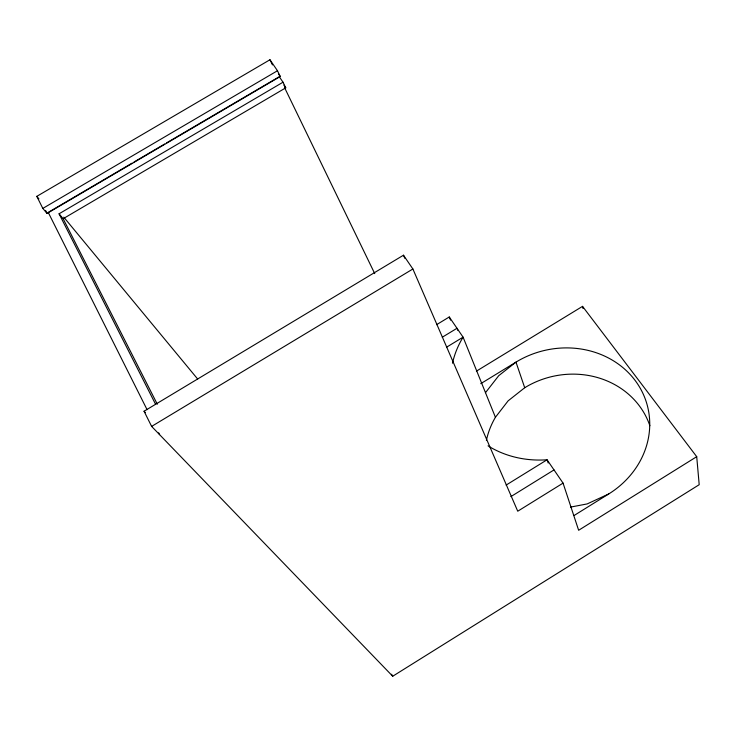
<?xml version="1.0" encoding="UTF-8"?>
<svg xmlns="http://www.w3.org/2000/svg" width="736" height="736" viewBox="0 0 736 736"><rect width="100%" height="100%" fill="white"/><g stroke="black" fill="none" stroke-linecap="round" stroke-linejoin="round"><path stroke-width="1.1" d="M486.395 440.422A84.861 77.418 -14.5 0 1 495.42 417.284L508.125 400.844L524.713 387.734A84.861 77.418 -14.5 0 1 649.86 425.712M485.484 392.674L498.723 375.691L515.982 362.121A88.274 79.727 -15.2 0 1 636.484 382.315A88.274 79.727 -15.2 0 1 608.718 493.966L574.108 515.494M488.042 445.85A95.993 84.704 -16.3 0 0 547.069 459.779L563.058 483.12L517.739 511.216L412.887 268.99L403.475 255.208L144.054 411.231L151.625 426.402L392.711 676.246L699.2 484.702L696.716 456.679L582.535 306.36L476.413 371.146M696.716 456.679L578.643 530.27L563.058 483.12M506.12 485.088L547.069 459.779L548.191 463.018M510.876 496.616L554.015 469.918M480.764 383.658L515.982 362.121L524.713 387.734M446.715 347.107L463.082 337.162L449.264 316.986L436.586 324.677M442.29 337.217L457.001 328.284L457.856 330.4M151.625 426.402L412.887 268.99M155.535 404.193L59.064 213.799L283.02 82.211L279.275 76.719L166.658 142.839M59.064 213.799L63.149 218.721L285.743 87.842L283.02 82.211M36.8 196.356L269.965 59.754L277.472 70.739L280.26 76.507L47.058 213.431L42.817 208.417L36.8 196.356L38.907 198.867M42.817 208.417L277.472 70.739M132.084 163.144L48.226 212.382L147.071 409.658M134.062 161.984L164.689 143.998M608.718 493.966L587.172 503.921L570.492 507.104M144.054 411.231L145.406 412.638M63.774 217.166L197.68 379.049M278.383 73.756L280.26 76.507M283.875 85.1L285.743 87.842M391.598 674.24L392.711 676.246M63.149 218.721L157.311 404.23M158.663 432.786L159.602 434.672M45.549 210.422L47.058 213.431M269.965 59.754L272.467 64.915M284.519 87.538L374.734 273.608M403.475 255.208L404.846 258.327M449.264 316.986L450.552 320.132M495.42 417.284L463.082 337.162A95.993 84.704 -16.3 0 0 452.493 363.216M582.535 306.36L583.022 308.54"/></g></svg>
